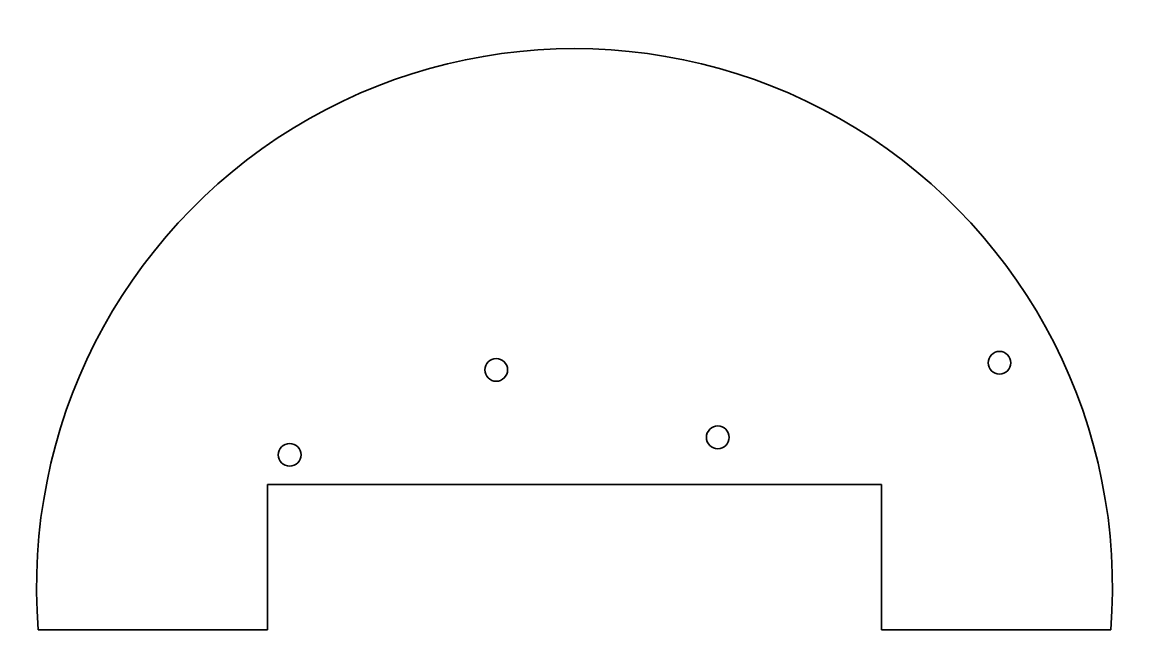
# Model space of a CAD drawing. Header units: millimetres. Extents: x 87.1 to 184.2, y 119.5 to 172.9.
import ezdxf

# ---------------------------------------------------------------- set-up
doc = ezdxf.new("R2010")
doc.units = ezdxf.units.MM
doc.header["$LTSCALE"] = 0.75
doc.layers.add('Visible', color=7, linetype='Continuous', lineweight=35)

msp = doc.modelspace()

# ---------------------------------------------------------------- linework, layer by layer
at = {"layer": 'Visible'}
for p, q in [((108.6626, 132.249732), (108.6626, 119.472438)), ((162.662601, 132.249732), (108.6626, 132.249732)), ((162.662601, 119.472438), (162.662601, 132.249732)), ((88.513666, 119.472438), (108.6626, 119.472438)), ((162.662601, 119.472438), (182.811535, 119.472438))]:
    msp.add_line(p, q, dxfattribs=at)
at = {"layer": 'Visible', "extrusion": (0, 0, -1)}
for centre in [(-173.029677, 142.941805), (-128.779441, 142.319731), (-148.259639, 136.389131), (-110.616617, 134.855527)]:
    msp.add_circle(centre, 1, dxfattribs=at)
msp.add_arc((-135.662601, 123.249733), 47.3, 355.419583, 184.580417, dxfattribs=at)

doc.saveas('drawing.dxf')
